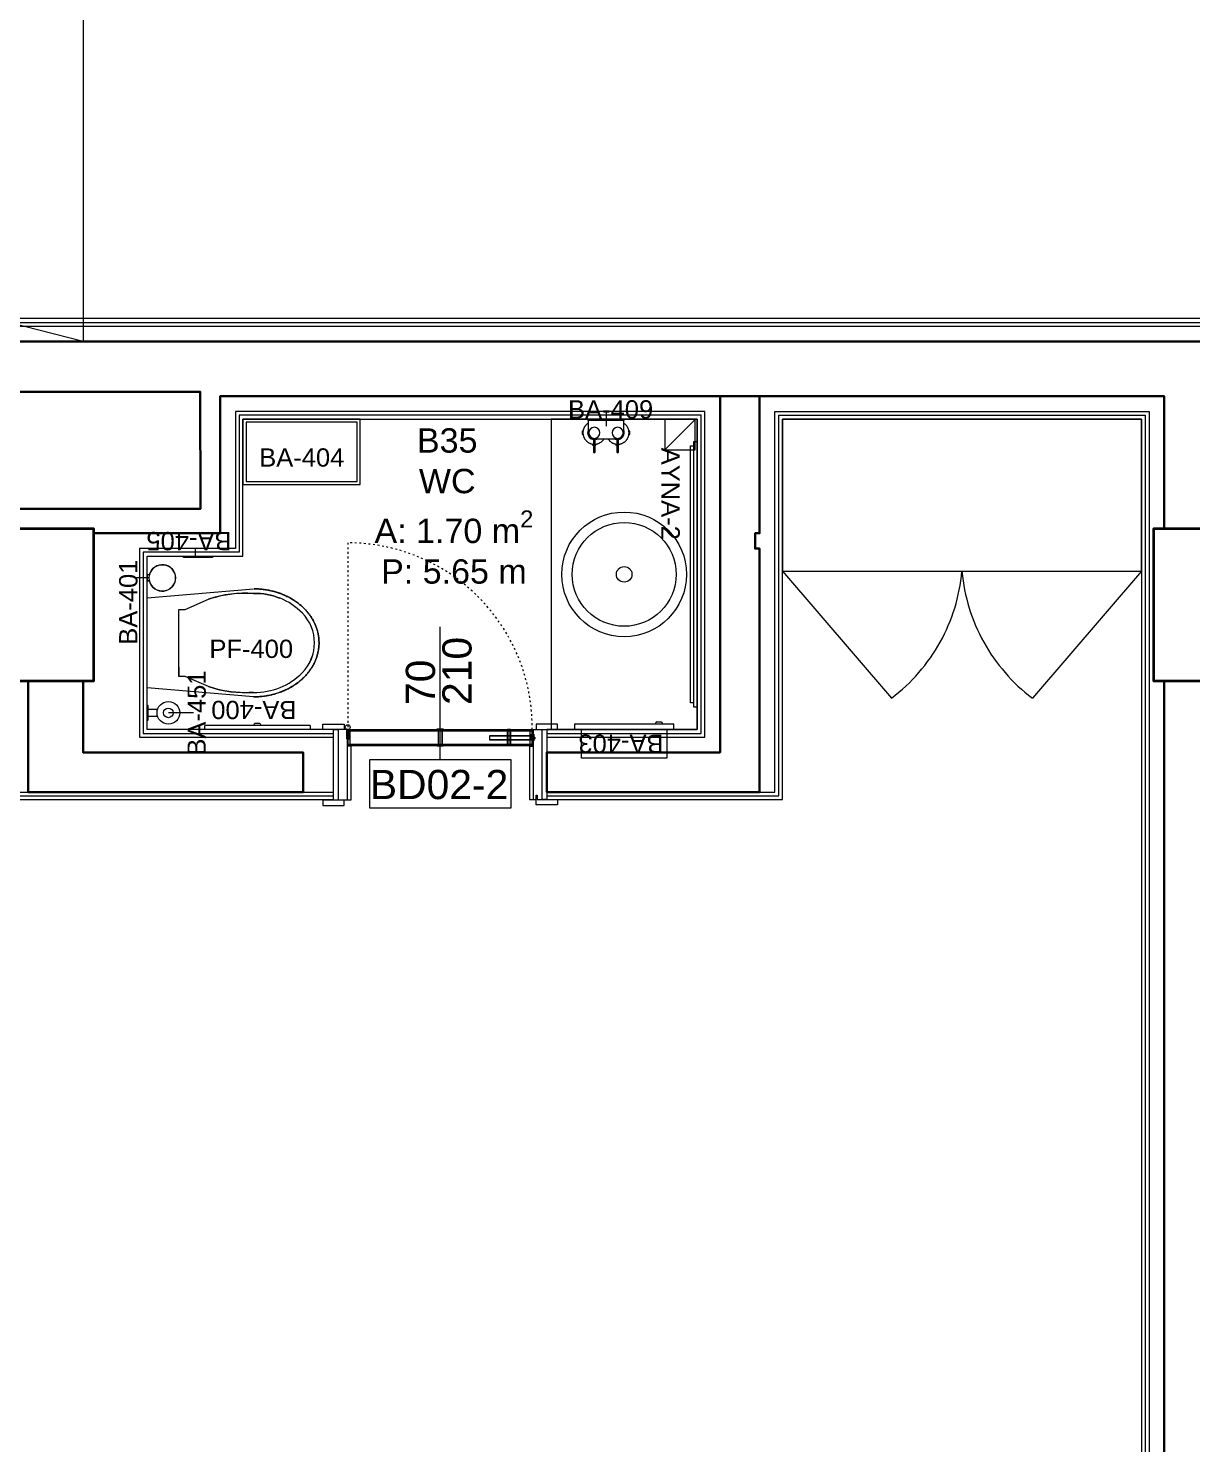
# Model space of a CAD drawing. Header units: centimetres. Extents: x 118932 to 154602, y -32682 to -23521.
# Drawn here: x 127588.3 to 127970.3, y -30739.9 to -30274.9 of the extents above; entities that cross this region are included whole.
import ezdxf

# ---------------------------------------------------------------- set-up
doc = ezdxf.new("R2010")
doc.units = ezdxf.units.CM
doc.header["$LTSCALE"] = 50
doc.header["$MEASUREMENT"] = 0
for name, pattern in [('ACAD_ISO03W100', [30, 12, -18]), ('Dash', [6.35, 3.175, -3.175]), ('IMPORT-DASHED2 _9_', [95.25, 63.5, -31.75])]:
    doc.linetypes.add(name, pattern=pattern)
for name, color, linetype, lineweight, true_color in [('GEN_00_BL_Yazı', 7, 'Continuous', 0, 0x4f5250), ('GEN_00_BL_Ölçü Dış', 7, 'Continuous', 5, 0x766a5e), ('GEN_01_TA_Kolon', 7, 'Continuous', 35, 0xd05d28), ('GEN_02_TF_Islak Hacim', 7, 'Continuous', 5, 0x007cb0), ('GEN_02_TF_Kapı', 7, 'Continuous', 9, 0x4a3526), ('GEN_02_TF_Mobilya', 7, 'Continuous', 5, 0x745e3d), ('GEN_05_ML_Ahşap', 7, 'Continuous', 9, 0x745e3d), ('GEN_05_ML_Alçıpan_giydirme', 7, 'Continuous', 18, 0x7ebab5), ('GEN_06_GR_İnce', 7, 'Continuous', 13, 0xb0b0a9), ('KALACAK DUVARLAR', 7, 'Continuous', 30, 0x005387)]:
    doc.layers.add(name, color=color, linetype=linetype, lineweight=lineweight, true_color=true_color)
doc.styles.add('ARIAL', font='arial.ttf')
doc.styles.add('arial_1_18', font='arial.ttf', dxfattribs={"height": 0.2})
doc.styles.add('Arial_6', font='arial.ttf', dxfattribs={"height": 59.5325})

# ---------------------------------------------------------------- blocks, each defined once
blk = doc.blocks.new('LEVEL -1_B BLOK_GÖRÜNÜŞ')
at = {"layer": 'GEN_06_GR_İnce'}
blk.add_line((830.51, 1299.87, 0), (830.51, 1099.89, 0), dxfattribs=at)
at = {"layer": 'GEN_06_GR_İnce', "elevation": 0, "flags": 128}
blk.add_lwpolyline([(830.51, 1099.89), (439.51, 1199.88), (830.51, 1299.87)], dxfattribs=at)
blk = doc.blocks.new('LEVEL -1_B BLOK_KOLON')
at = {"layer": 'GEN_01_TA_Kolon', "elevation": 0, "flags": 128}
for points in [[(53476.91, 7002.21), (53476.91, 7052.21), (53451.91, 7052.21), (53451.91, 7002.21), (53476.91, 7002.21), (53476.91, 7052.21), (53451.91, 7052.21), (53451.91, 7002.21)], [(53849.66, 7002.21), (53849.66, 7052.21), (53824.91, 7052.21), (53824.91, 7002.21), (53849.66, 7002.21), (53849.66, 7052.21), (53824.91, 7052.21), (53824.91, 7002.21)]]:
    blk.add_lwpolyline(points, close=True, dxfattribs=at)
blk = doc.blocks.new('PP_Level-1_Bblok_YeniDuvarlar')
at = {"layer": 'GEN_05_ML_Alçıpan_giydirme', "elevation": 0}
for points in [[(1320.4, 299.73), (1320.4, 302.23), (42.54, 302.23), (42.54, 310.75), (20.04, 310.75), (20.04, 303.25)], [(20.04, 309.5), (41.29, 309.5), (41.29, 300.98), (1320.4, 300.98)], [(20.04, 308.25), (40.04, 308.25), (40.04, 299.73), (1320.4, 299.73)], [(60.54, -466.23), (40.04, -466.23), (40.05, 271.73), (344.2, 271.73), (344.2, 226.75), (383.04, 226.75), (383.04, 146.72), (491.78, 146.72)], [(60.54, -471.23), (60.54, -464.98), (41.29, -464.98), (41.3, 270.48), (342.95, 270.48), (342.95, 225.5), (381.79, 225.5), (381.79, 145.47), (491.78, 145.47)], [(561.78, 164.73), (613.68, 164.73), (613.68, 271.73), (459.52, 271.73), (459.52, 226.75), (428.04, 226.75), (428.04, 164.73), (491.78, 164.73)], [(561.78, 165.98), (612.43, 165.98), (612.43, 270.48), (460.77, 270.48), (460.77, 225.5), (429.29, 225.5), (429.29, 165.98), (491.78, 165.98)], [(561.78, 146.72), (636.68, 146.72), (636.68, 271.73), (759.54, 271.73), (759.54, -477.26)], [(561.78, 145.47), (637.93, 145.47), (637.93, 270.48), (758.29, 270.48), (758.29, -477.26)], [(61.84, -476.02), (61.84, -463.73), (42.54, -463.73), (42.55, 269.23), (341.7, 269.23), (341.7, 224.25), (380.54, 224.25), (380.54, 144.22), (491.78, 144.22), (491.78, 146.72)], [(491.78, 164.73), (491.78, 167.23), (430.54, 167.23), (430.54, 224.25), (462.02, 224.25), (462.02, 269.23), (611.18, 269.23), (611.18, 167.23), (561.78, 167.23), (561.78, 164.73)], [(561.78, 146.72), (561.78, 144.22), (639.18, 144.22), (639.18, 269.23), (757.04, 269.23), (757.04, -477.26)]]:
    blk.add_lwpolyline(points, dxfattribs=at)
blk = doc.blocks.new('KALACAK DUVALAR LEVEL -1 B BLOK')
at = {"layer": 'KALACAK DUVARLAR', "flags": 128}
for points in [[(-1721.43, 18), (-1308.46, 18)], [(-1308.46, 18), (-442.46, 18), (-440.35, 18), (-436.08, 18), (-436.08, 0), (-442.46, 0), (-550.96, 0), (-550.96, -49.98), (-597.44, -49.98)], [(-991.94, -43.48), (-991.94, 0), (-1301.96, 0), (-1301.96, -44.98), (-1343.44, -44.98)], [(-1137.8, 0), (-1137.8, -117), (-1192.8, -117), (-1194.7, -117), (-1194.7, -128.5), (-1194.7, -130), (-1192.8, -130), (-1124.8, -130), (-1124.8, -50), (-1126.3, -50), (-1126.3, -45), (-1124.8, -45), (-1124.8, 0)], [(-1346.94, -93.48), (-1346.94, -117), (-1279.02, -117), (-1274.7, -117), (-1274.7, -130), (-1279.02, -130), (-1364.94, -130), (-1364.94, -93.48)], [(-991.94, -353.48), (-991.94, -93.48)]]:
    blk.add_lwpolyline(points, dxfattribs=at)
at = {"layer": 'KALACAK DUVARLAR', "elevation": 0}
blk.add_lwpolyline([(-1308.45, 1.52), (-1399.28, 1.52), (-1399.28, -36.96), (-1308.45, -36.97), (-1308.46, 1.53)], dxfattribs=at)
blk = doc.blocks.new('LEVEL -1_B BLOK_TEFRİŞ')
at = {"layer": 'GEN_02_TF_Mobilya', "linetype": 'IMPORT-DASHED2 _9_'}
for p, q in [((-1993.07, -1253.97, 0), (-1957.25, -1295.64, 0)), ((-1875.22, -1253.97, 0), (-1911.04, -1295.64, 0))]:
    blk.add_line(p, q, dxfattribs=at)
at = {"layer": 'GEN_02_TF_Mobilya', "linetype": 'IMPORT-DASHED2 _9_', "elevation": 0}
blk.add_lwpolyline([(-1993.07, -1253.97), (-1875.22, -1253.97), (-1875.22, -1203.97), (-1993.07, -1203.97)], close=True, dxfattribs=at)
at = {"layer": 'GEN_02_TF_Mobilya', "linetype": 'IMPORT-DASHED2 _9_'}
for centre, start, end in [((-1992.84, -1248.67, 0), 307.1466, 354.8372), ((-1875.45, -1248.67, 0), 185.1628, 232.8534)]:
    blk.add_arc(centre, 58.93, start, end, dxfattribs=at)
blk = doc.blocks.new('02_Niv-1_dwg_A$C0AB8002B-15425198-LEVEL 0  - OVERALL')
at = {"layer": 'GEN_02_TF_Islak Hacim'}
for radius in [240, 200, 30]:
    blk.add_circle((0, 0), radius, dxfattribs=at)
blk = doc.blocks.new('Toilet-Tissue-Dispenser_Bobrick_B-35883 - BA-400 Double Paper Holder-13679418-RESTROOMS _ POOL BAR - PLANS')
at = {"layer": 'GEN_02_TF_Islak Hacim'}
for p, q in [((40839.4, 11299.3), (40839.4, 11312)), ((40839.4, 11312), (41185.5, 11312)), ((41185.5, 11312), (41185.5, 11299.3)), ((41001.8, 11297.7), (40841, 11297.7)), ((41023.2, 11297.7), (41001.8, 11297.7)), ((41019.6, 11291.4), (41005.3, 11291.4)), ((41183.9, 11297.7), (41023.2, 11297.7))]:
    blk.add_line(p, q, dxfattribs=at)
for centre, radius, start, end in [((40841, 11299.3), 1.59, 180, 270), ((41183.9, 11299.3), 1.59, 270, 0), ((41001.8, 11296.8), 0.879, 90, 187.2939), ((41007, 11297.5), 6.14, 187.2939, 247.3604), ((41005.3, 11292.2), 0.8, 204.0212, 270), ((41019.6, 11292.2), 0.8, 270, 335.9788), ((41017.9, 11297.5), 6.14, 292.6396, 352.7061), ((41023.2, 11296.8), 0.879, 352.7061, 90)]:
    blk.add_arc(centre, radius, start, end, dxfattribs=at)
at = {"layer": 'GEN_00_BL_Yazı', "insert": (40884.6, 11216.8), "char_height": 60, "width": 265.421, "attachment_point": 7, "rotation": 359.924, "style": 'Arial_6'}
blk.add_mtext('BA-400', dxfattribs=at)
blk = doc.blocks.new('BA 401 toilet brush holder')
at = {"layer": 'GEN_00_BL_Yazı'}
blk.add_line((-0.01, -4.19), (-0.01, -8.64), dxfattribs=at)
at = {"layer": 'GEN_02_TF_Islak Hacim'}
for p, q in [((-1, -4.23), (-1, -5)), ((-1, -4.23), (-1, -5)), ((1, -5), (1, -4.23)), ((1, -4.23), (1, -5)), ((-1, -5), (1, -5)), ((1, -5), (-1, -5))]:
    blk.add_line(p, q, dxfattribs=at)
blk.add_circle((0, 0), 4.35, dxfattribs=at)
blk.add_arc((0, 0), 4.35, 283.2903, 256.7097, dxfattribs=at)
at = {"layer": 'GEN_00_BL_Yazı', "insert": (21.94, -14.19), "char_height": 6, "width": 26.5421, "attachment_point": 1, "rotation": 180, "style": 'Arial_6'}
blk.add_mtext('BA-401', dxfattribs=at)
blk = doc.blocks.new('BA 403')
at = {"layer": 'GEN_02_TF_Islak Hacim'}
for p, q in [((-11.27, -1.56), (-11.27, 2.06)), ((-11.19, 2.14), (-9.37, 2.14)), ((-9.37, 2.14), (-9.37, 0)), ((-11.91, -3.34), (-11.91, -1.91)), ((-11.27, -3.69), (-11.27, -1.56)), ((-11.27, -30.16), (-11.27, -3.69)), ((-9.37, -28.1), (-9.37, 0)), ((-9.37, -30.24), (-11.19, -30.24)), ((-9.37, -28.1), (-9.37, -30.24))]:
    blk.add_line(p, q, dxfattribs=at)
at = {"layer": 'GEN_02_TF_Islak Hacim', "linetype": 'Dash', "lineweight": 5}
for p, q in [((-9.37, 0), (0, 0)), ((0, 0), (0, -28.1)), ((0, -28.1), (-9.37, -28.1))]:
    blk.add_line(p, q, dxfattribs=at)
at = {"layer": 'GEN_02_TF_Islak Hacim'}
for centre, radius, start, end in [((-11.19, 2.06), 0.0813, 90, 180), ((-11.83, -1.91), 0.08, 114.0212, 180), ((-11.83, -3.34), 0.08, 180, 245.9788), ((-11.29, -2.08), 0.614, 97.2939, 157.3604), ((-11.29, -3.17), 0.614, 202.6396, 262.7061), ((-11.36, -1.56), 0.0879, 0, 97.2939), ((-11.36, -3.69), 0.0879, 262.7061, 0), ((-11.19, -30.16), 0.0813, 180, 270)]:
    blk.add_arc(centre, radius, start, end, dxfattribs=at)
at = {"layer": 'GEN_00_BL_Yazı', "insert": (-1.72, -1.12), "char_height": 6, "width": 26.5421, "attachment_point": 1, "rotation": 270, "style": 'Arial_6'}
blk.add_mtext('BA-403', dxfattribs=at)
blk = doc.blocks.new('BA 405 - BAG DISPANSER')
at = {"layer": 'GEN_02_TF_Islak Hacim'}
blk.add_hatch(color=256, dxfattribs=at).paths.add_polyline_path([(59602.97, -31835.91), (59602.97, -31835.47), (59593.41, -31835.47), (59593.41, -31835.91)])
at = {"layer": 'GEN_00_BL_Yazı'}
blk.add_line((59597.32, -31832.96), (59597.32, -31835.65), dxfattribs=at)
at = {"layer": 'GEN_02_TF_Islak Hacim'}
for p, q in [((59593.41, -31835.91), (59593.41, -31835.47)), ((59602.97, -31835.91), (59593.41, -31835.91)), ((59602.97, -31835.47), (59602.97, -31835.91))]:
    blk.add_line(p, q, dxfattribs=at)
at = {"layer": 'GEN_00_BL_Yazı', "insert": (59609.21, -31833.56), "char_height": 6, "width": 26.5421, "attachment_point": 1, "rotation": 180, "style": 'Arial_6'}
blk.add_mtext('BA-405', dxfattribs=at)
blk = doc.blocks.new('common areas toilet pf400')
at = {"layer": 'GEN_02_TF_Islak Hacim'}
for p, q in [((0, 14.8), (34.95, 17.75)), ((0, 14.8), (34.95, 17.75)), ((0, -14.8), (0, 14.8)), ((12.45, 10.98), (20.12, 14.31)), ((12.45, 10.98), (20.12, 14.31)), ((10.45, 10.98), (12.45, 10.98)), ((10.45, -11.02), (10.45, 10.98)), ((10.45, 10.98), (12.45, 10.98)), ((10.45, -8.02), (10.45, -11.02)), ((12.45, -11.02), (10.45, -11.02)), ((12.45, -11.02), (10.45, -11.02)), ((34.95, -17.75), (0, -14.8)), ((34.95, -17.75), (0, -14.8))]:
    blk.add_line(p, q, dxfattribs=at)
at = {"layer": 'GEN_02_TF_Islak Hacim', "flags": 128}
blk.add_lwpolyline([(20.12, -14.35, 0.102893), (34.95, -16.27, 0.208147), (50.97, -9.8, 0.407287), (50.97, 9.76, 0.208147), (34.95, 16.23, 0.102893), (20.12, 14.31), (21.51, 14.77), (22.93, 15.16), (24.36, 15.5), (25.8, 15.79), (27.25, 16.01), (28.71, 16.18), (30.17, 16.29), (31.64, 16.33), (33.11, 16.33), (34.58, 16.26), (34.95, 16.23, -0.103003), (43.63, 14.66)], format="xyb", dxfattribs=at)
blk.add_lwpolyline([(34.95, -16.27), (33.48, -16.35), (32.01, -16.38), (30.55, -16.34), (29.08, -16.25), (27.62, -16.1), (26.16, -15.89), (24.72, -15.62), (23.29, -15.29), (21.87, -14.91), (20.47, -14.47), (20.12, -14.35), (12.45, -11.02), (10.45, -11.02)], dxfattribs=at)
at = {"layer": 'GEN_02_TF_Islak Hacim'}
blk.add_arc((40.95, -0.02), 14, 330.4944, 345.2869, dxfattribs=at)
blk.add_rational_spline([(34.95, -17.75), (42.82, -17.75), (49.63, -14.5), (53.57, -8.88), (57.5, -3.25), (57.5, 3.25), (53.57, 8.88), (49.63, 14.5), (42.82, 17.75), (34.95, 17.75), (36.56, 17.75), (39.77, 17.45), (44.36, 16.13), (48.47, 13.99), (51.9, 11.16), (54.48, 7.77), (56.09, 3.98), (56.45, 1.33), (56.45, 0), (56.45, -1.33), (56.09, -3.98), (54.48, -7.77), (51.9, -11.16), (48.47, -13.99), (44.36, -16.13), (39.77, -17.45), (36.56, -17.75), (34.95, -17.75)], [1, 0.910683602523, 0.910683602523, 1, 0.910683602523, 0.910683602523, 1, 0.910683602523, 0.910683602523, 1, 1, 1, 1, 1, 1, 1, 1, 1, 1, 1, 1, 1, 1, 1, 1, 1, 1, 1], degree=3, knots=[0, 0, 0, 0, 1.047198, 1.047198, 1.047198, 2.094395, 2.094395, 2.094395, 3.141593, 3.141593, 3.141593, 3.28445, 3.427307, 3.570164, 3.713021, 3.855878, 3.998736, 4.141593, 4.141593, 4.141593, 4.28445, 4.427307, 4.570164, 4.713021, 4.855878, 4.998736, 5.141593, 5.141593, 5.141593, 5.141593], dxfattribs=at)
at = {"layer": 'GEN_00_BL_Yazı', "insert": (20.45, -5.06), "char_height": 6, "width": 13.2711, "attachment_point": 7, "style": 'Arial_6'}
blk.add_mtext('PF-400', dxfattribs=at)
blk = doc.blocks.new('ikili sbn')
at = {"layer": 'GEN_00_BL_Yazı'}
blk.add_line((-5.76, -1.77), (-5.76, 3.38), dxfattribs=at)
at = {"layer": 'GEN_02_TF_Islak Hacim'}
for p, q in [((-11.7, 0.01), (-11.7, -4.02)), ((0, -4.01), (0, 0.01)), ((-13.75, -3.45), (-13.75, -4.45)), ((-13.75, -4.45), (-13.39, -4.45)), ((-13.56, -3.44), (-13.73, -3.44)), ((-13.73, -3.44), (-13.73, -4.44)), ((-13.73, -4.44), (-13.56, -4.44)), ((-13.56, -4.44), (-13.56, -3.44)), ((-13.38, -3.45), (-13.56, -3.45)), ((-13.44, -3.76), (-13.45, -3.91)), ((-13.45, -3.91), (-13.45, -4)), ((-13.45, -4), (-13.45, -4.15)), ((-13.45, -4.15), (-13.44, -4.3)), ((-13.43, -3.62), (-13.44, -3.76)), ((-13.44, -4.3), (-13.42, -4.44)), ((-13.41, -3.47), (-13.43, -3.62)), ((-13.42, -4.44), (-13.4, -4.59)), ((-13.39, -3.32), (-13.41, -3.47)), ((-13.4, -4.59), (-13.38, -4.74)), ((-13.36, -3.17), (-13.39, -3.32)), ((-13.32, -3.03), (-13.36, -3.17)), ((-13.28, -2.88), (-13.32, -3.03)), ((-13.23, -2.74), (-13.28, -2.88)), ((-13.18, -2.6), (-13.23, -2.74)), ((-13.12, -2.46), (-13.18, -2.6)), ((-13.06, -2.33), (-13.12, -2.46)), ((-12.99, -2.19), (-13.06, -2.33)), ((-12.91, -2.06), (-12.99, -2.19)), ((-12.83, -1.94), (-12.91, -2.06)), ((-12.75, -1.81), (-12.83, -1.94)), ((-12.66, -1.69), (-12.75, -1.81)), ((-12.56, -1.58), (-12.66, -1.69)), ((-12.47, -1.46), (-12.56, -1.58)), ((-12.36, -1.35), (-12.47, -1.46)), ((-12.25, -1.25), (-12.36, -1.35)), ((-12.14, -1.15), (-12.25, -1.25)), ((-12.03, -1.05), (-12.14, -1.15)), ((-11.91, -0.96), (-12.03, -1.05)), ((-11.78, -0.88), (-11.91, -0.96)), ((-11.7, -0.82), (-11.78, -0.88)), ((0.1, -0.92), (0, -0.86)), ((0.22, -1.01), (0.1, -0.92)), ((0.33, -1.11), (0.22, -1.01)), ((0.45, -1.2), (0.33, -1.11)), ((0.56, -1.31), (0.45, -1.2)), ((0.66, -1.41), (0.56, -1.31)), ((0.76, -1.52), (0.66, -1.41)), ((0.86, -1.64), (0.76, -1.52)), ((0.95, -1.76), (0.86, -1.64)), ((1.04, -1.88), (0.95, -1.76)), ((1.12, -2), (1.04, -1.88)), ((1.2, -2.13), (1.12, -2)), ((1.27, -2.26), (1.2, -2.13)), ((1.34, -2.4), (1.27, -2.26)), ((1.4, -2.54), (1.34, -2.4)), ((1.45, -2.67), (1.4, -2.54)), ((1.5, -2.82), (1.45, -2.67)), ((1.55, -2.96), (1.5, -2.82)), ((1.59, -3.1), (1.55, -2.96)), ((1.62, -3.25), (1.59, -3.1)), ((1.65, -3.4), (1.62, -3.25)), ((2, -3.45), (1.62, -3.45)), ((1.63, -4.45), (1.76, -4.45)), ((1.63, -4.67), (1.66, -4.52)), ((1.67, -3.55), (1.65, -3.4)), ((1.66, -4.52), (1.68, -4.38)), ((1.68, -3.7), (1.67, -3.55)), ((1.69, -3.85), (1.68, -3.7)), ((1.68, -4.38), (1.69, -4.23)), ((1.69, -4), (1.69, -3.85)), ((1.69, -4.08), (1.69, -4)), ((1.69, -4.23), (1.69, -4.08)), ((1.76, -3.5), (1.76, -4.5)), ((2, -3.5), (1.76, -3.5)), ((1.76, -4.5), (2, -4.5)), ((2, -3.5), (2, -3.45)), ((2, -4.5), (2, -3.5)), ((-13.38, -4.74), (-13.34, -4.89)), ((-13.34, -4.89), (-13.3, -5.03)), ((-13.3, -5.03), (-13.26, -5.18)), ((-13.26, -5.18), (-13.21, -5.32)), ((-13.21, -5.32), (-13.15, -5.46)), ((-13.15, -5.46), (-13.09, -5.59)), ((-13.09, -5.59), (-13.03, -5.73)), ((-13.03, -5.73), (-12.95, -5.86)), ((-12.95, -5.86), (-12.88, -5.99)), ((-12.88, -5.99), (-12.8, -6.11)), ((-12.8, -6.11), (-12.71, -6.24)), ((-12.71, -6.24), (-12.62, -6.35)), ((-12.62, -6.35), (-12.52, -6.47)), ((-12.52, -6.47), (-12.42, -6.58)), ((-12.42, -6.58), (-12.31, -6.69)), ((-12.31, -6.69), (-12.2, -6.79)), ((-12.2, -6.79), (-12.09, -6.89)), ((-12.09, -6.89), (-11.97, -6.98)), ((-11.97, -6.98), (-11.85, -7.07)), ((-11.85, -7.07), (-11.73, -7.15)), ((-11.73, -7.15), (-11.6, -7.23)), ((-11.6, -7.23), (-11.47, -7.3)), ((-11.47, -7.3), (-11.33, -7.37)), ((-11.33, -7.37), (-11.2, -7.43)), ((-11.2, -7.43), (-11.06, -7.49)), ((-11.06, -7.49), (-10.92, -7.54)), ((-10.92, -7.54), (-10.78, -7.59)), ((-10.78, -7.59), (-10.63, -7.63)), ((-10.63, -7.63), (-10.48, -7.66)), ((-10.48, -7.66), (-10.34, -7.69)), ((-10.34, -7.69), (-10.19, -7.71)), ((-10.26, -7.7), (-10.26, -7.86)), ((-10.01, -7.86), (-10.26, -7.86)), ((-10.26, -7.86), (-10.26, -8.05)), ((-10.26, -8.05), (-10.01, -8.05)), ((-10.19, -7.71), (-10.04, -7.73)), ((-10.04, -7.73), (-10.01, -7.73)), ((-9.41, -6.02), (-2.35, -6.02)), ((-9.41, -7.73), (-9.29, -7.72)), ((-9.26, -7.86), (-9.41, -7.86)), ((-9.41, -8.05), (-9.26, -8.05)), ((-9.29, -7.72), (-9.14, -7.7)), ((-9.26, -7.86), (-9.26, -7.72)), ((-9.26, -8.05), (-9.26, -7.86)), ((-9.14, -7.7), (-8.99, -7.68)), ((-8.99, -7.68), (-8.85, -7.65)), ((-8.85, -7.65), (-8.7, -7.61)), ((-8.7, -7.61), (-8.56, -7.57)), ((-8.56, -7.57), (-8.42, -7.52)), ((-8.42, -7.52), (-8.28, -7.47)), ((-8.28, -7.47), (-8.14, -7.41)), ((-8.14, -7.41), (-8, -7.34)), ((-8, -7.34), (-7.87, -7.27)), ((-7.87, -7.27), (-7.74, -7.19)), ((-7.74, -7.19), (-7.62, -7.11)), ((-7.62, -7.11), (-7.49, -7.03)), ((-7.49, -7.03), (-7.37, -6.94)), ((-7.37, -6.94), (-7.26, -6.84)), ((-7.26, -6.84), (-7.15, -6.74)), ((-7.15, -6.74), (-7.04, -6.64)), ((-7.04, -6.64), (-6.93, -6.53)), ((-6.93, -6.53), (-6.84, -6.42)), ((-6.84, -6.42), (-6.74, -6.3)), ((-6.74, -6.3), (-6.65, -6.18)), ((-6.65, -6.18), (-6.57, -6.06)), ((-6.57, -6.06), (-6.54, -6.02)), ((-5.21, -6.02), (-5.15, -6.11)), ((-5.15, -6.11), (-5.06, -6.24)), ((-5.06, -6.24), (-4.97, -6.35)), ((-4.97, -6.35), (-4.87, -6.47)), ((-4.87, -6.47), (-4.77, -6.58)), ((-4.77, -6.58), (-4.67, -6.69)), ((-4.67, -6.69), (-4.56, -6.79)), ((-4.56, -6.79), (-4.44, -6.89)), ((-4.44, -6.89), (-4.33, -6.98)), ((-4.33, -6.98), (-4.21, -7.07)), ((-4.21, -7.07), (-4.08, -7.15)), ((-4.08, -7.15), (-3.95, -7.23)), ((-3.95, -7.23), (-3.82, -7.3)), ((-3.82, -7.3), (-3.69, -7.37)), ((-3.69, -7.37), (-3.55, -7.43)), ((-3.55, -7.43), (-3.41, -7.49)), ((-3.41, -7.49), (-3.27, -7.54)), ((-3.27, -7.54), (-3.13, -7.59)), ((-3.13, -7.59), (-2.99, -7.63)), ((-2.99, -7.63), (-2.84, -7.66)), ((-2.84, -7.66), (-2.69, -7.69)), ((-2.69, -7.69), (-2.54, -7.71)), ((-2.62, -7.67), (-2.62, -7.84)), ((-2.62, -7.84), (-2.62, -8.05)), ((-2.36, -7.84), (-2.62, -7.84)), ((-2.62, -8.05), (-2.36, -8.05)), ((-2.54, -7.71), (-2.4, -7.73)), ((-2.4, -7.73), (-2.34, -7.73)), ((-1.77, -7.73), (-1.65, -7.72)), ((-1.62, -7.84), (-1.77, -7.84)), ((-1.77, -8.05), (-1.62, -8.05)), ((-1.65, -7.72), (-1.5, -7.7)), ((-1.62, -7.84), (-1.62, -7.69)), ((-1.62, -8.05), (-1.62, -7.84)), ((-1.5, -7.7), (-1.35, -7.68)), ((-1.35, -7.68), (-1.2, -7.65)), ((-1.2, -7.65), (-1.06, -7.61)), ((-1.06, -7.61), (-0.91, -7.57)), ((-0.91, -7.57), (-0.77, -7.52)), ((-0.77, -7.52), (-0.63, -7.47)), ((-0.63, -7.47), (-0.49, -7.41)), ((-0.49, -7.41), (-0.36, -7.34)), ((-0.36, -7.34), (-0.23, -7.27)), ((-0.23, -7.27), (-0.1, -7.19)), ((-0.1, -7.19), (0.03, -7.11)), ((0.03, -7.11), (0.15, -7.03)), ((0.15, -7.03), (0.27, -6.94)), ((0.27, -6.94), (0.39, -6.84)), ((0.39, -6.84), (0.5, -6.74)), ((0.5, -6.74), (0.61, -6.64)), ((0.61, -6.64), (0.71, -6.53)), ((0.71, -6.53), (0.81, -6.42)), ((0.81, -6.42), (0.9, -6.3)), ((0.9, -6.3), (0.99, -6.18)), ((0.99, -6.18), (1.08, -6.06)), ((1.08, -6.06), (1.16, -5.93)), ((1.16, -5.93), (1.23, -5.8)), ((1.23, -5.8), (1.3, -5.67)), ((1.3, -5.67), (1.37, -5.53)), ((1.37, -5.53), (1.43, -5.39)), ((1.43, -5.39), (1.48, -5.25)), ((1.48, -5.25), (1.53, -5.11)), ((1.53, -5.11), (1.57, -4.97)), ((1.57, -4.97), (1.6, -4.82)), ((1.6, -4.82), (1.63, -4.67))]:
    blk.add_line(p, q, dxfattribs=at)
blk.add_lwpolyline([(0, 0.01), (-11.7, 0.01), (-11.7, 0.5), (0, 0.5)], close=True, dxfattribs=at)
for points in [[(-10.01, -5.79), (-10.01, -10.23, 1.037151), (-9.41, -10.23), (-9.41, -5.79)], [(-2.36, -5.79), (-2.36, -10.23, 1.037151), (-1.77, -10.23), (-1.77, -5.79)]]:
    blk.add_lwpolyline(points, format="xyb", dxfattribs=at)
for centre, radius, start, end in [((-9.7, -4), 2.2, 156.7633, 180), ((-9.7, -4), 2.2, 180, 261.9501), ((-9.7, -4.02), 2, 180, 261.1452), ((-9.7, -4), 1.82, 0, 180), ((-9.7, -4), 1.82, 180, 0), ((-2.06, -4), 1.82, 0, 180), ((-2.06, -4), 1.82, 180, 0), ((-2, -4.01), 2, 277.1261, 0), ((-2.06, -4), 2.2, 277.8672, 0), ((-2.06, -4), 2.2, 0, 20.0549), ((-9.7, -4), 2.2, 277.5263, 292.0167), ((-2.06, -4), 2.2, 247.9833, 262.1328)]:
    blk.add_arc(centre, radius, start, end, dxfattribs=at)
at = {"layer": 'GEN_00_BL_Yazı', "insert": (-18.33, 0.61), "char_height": 6, "width": 33.1384, "attachment_point": 7, "style": 'Arial_6'}
blk.add_mtext('BA-409', dxfattribs=at)
blk = doc.blocks.new('trash box')
at = {"layer": 'GEN_02_TF_Islak Hacim'}
for points in [[(41832.45, -30150.66), (41793.95, -30150.66), (41793.95, -30172.16), (41832.45, -30172.16)], [(41831.45, -30151.66), (41794.95, -30151.66), (41794.95, -30171.16), (41831.45, -30171.16)]]:
    blk.add_lwpolyline(points, close=True, dxfattribs=at)
at = {"layer": 'GEN_00_BL_Yazı', "insert": (41799.29, -30166.34), "char_height": 6, "width": 33.1384, "attachment_point": 7, "style": 'Arial_6'}
blk.add_mtext('BA-404', dxfattribs=at)
blk = doc.blocks.new('AYNA-2')
at = {"layer": 'GEN_02_TF_Mobilya'}
blk.add_lwpolyline([(-0.98, 13.73), (-1.01, 100.73), (-2.26, 100.73), (-2.23, 13.73)], close=True, dxfattribs=at)
blk.add_lwpolyline([(-1.01, 99.46), (-0.02, 99.46), (0, 15), (-0.98, 15)], dxfattribs=at)
at = {"layer": 'GEN_00_BL_Yazı', "insert": (9.49, 15.62), "char_height": 6, "width": 33.1384, "attachment_point": 7, "rotation": 90, "style": 'Arial_6'}
blk.add_mtext('AYNA-2', dxfattribs=at)
blk = doc.blocks.new('Accessory-Tissue_Holder-KOHLER-Composed-K-73148 - BA-451 SPARE TP-14820996-TYPE GxL')
at = {"layer": 'GEN_00_BL_Yazı'}
blk.add_line((-52678, -5376.6), (-52678.1, -5294), dxfattribs=at)
at = {"layer": 'GEN_02_TF_Islak Hacim'}
blk.add_lwpolyline([(-52653.4, -5226.7), (-52667.2, -5226.7), (-52688.8, -5226.7), (-52702.6, -5226.7, -0.414214), (-52703.4, -5225.8), (-52703.4, -5224.2), (-52652.6, -5224.2), (-52652.6, -5225.8, -0.414214)], format="xyb", close=True, dxfattribs=at)
for points in [[(-52688.8, -5226.7, 0.414214), (-52689.4, -5227.3), (-52689.4, -5258.6)], [(-52666.5, -5258.6), (-52666.5, -5227.3, 0.414214), (-52667.2, -5226.7)]]:
    blk.add_lwpolyline(points, format="xyb", dxfattribs=at)
for radius in [37.3, 15.9]:
    blk.add_circle((-52678, -5294.1), radius, dxfattribs=at)
at = {"layer": 'GEN_00_BL_Yazı', "insert": (-52538.9, -5356.8), "char_height": 60, "width": 265.421, "attachment_point": 3, "style": 'Arial_6'}
blk.add_mtext('BA-451', dxfattribs=at)
blk = doc.blocks.new('LEVEL -1 ISLAK HACİM')
at = {"layer": 'GEN_02_TF_Islak Hacim', "elevation": 0, "flags": 128}
blk.add_lwpolyline([(7730.39, -1942.57), (7682.39, -1942.57), (7682.39, -2044.57), (7730.39, -2044.57)], close=True, dxfattribs=at)
for name, p in [('ikili sbn', (7706.3, -1943.07, 0)), ('trash box', (-34212.73, 28208.08, 0)), ('BA 405 - BAG DISPANSER', (-52031.74, 29847.91, 0)), ('common areas toilet pf400', (7549.75, -2016.06, 0))]:
    blk.add_blockref(name, p)
for name, p, rotation in [('AYNA-2', (7728.14, -1936.34, 0), 180), ('BA 401 toilet brush holder', (7554.75, -1994.75, 0), 270), ('BA 403', (7720.44, -2053.94, 0), 270)]:
    blk.add_blockref(name, p, dxfattribs=dict(rotation=rotation))
for name, p, xscale, yscale, zscale, rotation in [('02_Niv-1_dwg_A$C0AB8002B-15425198-LEVEL 0  - OVERALL', (7706.39, -1993.57, 0), 0.08530790398004887, 0.08530790398004887, 0.08530790398004887, 328.1571176887917), ('Accessory-Tissue_Holder-KOHLER-Composed-K-73148 - BA-451 SPARE TP-14820996-TYPE GxL', (7027.33, 3228.73, 0), 0.1, 0.1, 0.1, 90), ('Toilet-Tissue-Dispenser_Bobrick_B-35883 - BA-400 Double Paper Holder-13679418-RESTROOMS _ POOL BAR - PLANS', (11687.23, -913.37, 0), 0.1, 0.1, 0.1, 180)]:
    blk.add_blockref(name, p, dxfattribs=dict(xscale=xscale, yscale=yscale, zscale=zscale, rotation=rotation))
blk = doc.blocks.new('10X10 YER SÜZGECI')
at = {"layer": 'GEN_02_TF_Islak Hacim'}
blk.add_line((79379.38, -32867.31), (79369.38, -32877.31), dxfattribs=at)
blk.add_lwpolyline([(79369.38, -32877.31), (79379.38, -32877.31), (79379.38, -32867.31), (79369.38, -32867.31)], close=True, dxfattribs=at)
blk = doc.blocks.new('level -1 süzgeçler')
at = {"rotation": 0.03205464016922386}
blk.add_blockref('10X10 YER SÜZGECI', (-80703.68, 32369.58), dxfattribs=at)
blk = doc.blocks.new('BD02-2')
at = {"layer": 'GEN_02_TF_Kapı'}
for p, q in [((4.5, 0), (0, 0)), ((4.2, 0.14), (4.2, -3)), ((4.5, 0.01), (4.5, -3)), ((4.5, 0), (4.5, -23.21)), ((4.8, 0.01), (4.8, -3)), ((4.8, 0), (65.2, 0)), ((4.8, -5.2), (4.8, 0)), ((5.1, 0.14), (5.1, -3)), ((34.31, 0), (34.31, -5.2, 0)), ((35.7, 0), (35.7, -5.2, 0)), ((57.07, 0), (57.07, -5.2, 0)), ((58.07, 0), (58.07, -5.2, 0)), ((65.2, -5.2), (65.2, 0)), ((65.5, 0), (65.5, -23)), ((65.5, 0), (70, 0)), ((4.5, -3), (4.2, -3)), ((4.82, -2.6), (4.5, -2.26)), ((4.82, -2.6), (4.5, -2.26)), ((4.82, -2.6), (4.5, -3.01)), ((4.8, -0.4), (65.2, -0.4)), ((4.8, -2.54), (4.8, -2.12)), ((4.8, -2.55), (4.82, -2.55)), ((4.8, -2.65), (4.8, -2.55)), ((4.8, -2.65), (4.82, -2.65)), ((4.8, -3.08), (4.8, -2.66)), ((5.1, -3), (4.8, -3)), ((4.82, -2.1), (5.18, -2.1)), ((4.82, -2.45), (4.82, -2.55)), ((4.82, -2.45), (4.93, -2.45)), ((4.82, -2.65), (4.82, -2.55)), ((4.82, -2.65), (4.82, -2.75)), ((4.82, -2.75), (4.93, -2.75)), ((5.18, -3.1), (4.82, -3.1)), ((4.93, -2.12), (4.93, -3.08)), ((4.93, -2.45), (4.93, -2.75)), ((5.2, -2.12), (5.2, -3.08)), ((5.4, -4.8), (5.4, -0.4)), ((64.6, -4.8), (64.6, -0.4)), ((64.8, -2.12), (64.8, -3.08)), ((65.18, -2.1), (64.82, -2.1)), ((64.82, -2.12), (64.82, -3.08)), ((65.18, -2.12), (64.82, -2.12)), ((64.82, -3.08), (65.18, -3.08)), ((64.82, -3.1), (65.18, -3.1)), ((65.07, -2.12), (65.07, -3.08)), ((65.18, -2.45), (65.07, -2.45)), ((65.07, -2.45), (65.07, -2.75)), ((65.18, -2.75), (65.07, -2.75)), ((65.18, -2.54), (65.18, -2.12)), ((65.18, -2.6), (65.5, -2.26)), ((65.18, -2.6), (65.5, -2.26)), ((65.18, -2.45), (65.18, -2.55)), ((65.18, -2.54), (65.2, -2.54)), ((65.2, -2.55), (65.18, -2.55)), ((65.18, -2.65), (65.18, -2.55)), ((65.18, -2.6), (65.5, -3.01)), ((65.18, -2.65), (65.18, -2.75)), ((65.2, -2.65), (65.18, -2.65)), ((65.18, -3.08), (65.18, -2.66)), ((65.18, -2.66), (65.2, -2.66)), ((65.2, -2.06), (65.2, -3.11)), ((66.2, -2.73), (65.2, -2.06)), ((65.2, -2.54), (65.2, -2.12)), ((65.2, -2.65), (65.2, -2.55)), ((65.2, -3.08), (65.2, -2.66)), ((66.2, -2.99), (65.2, -3.11)), ((65.2, -3.11), (65.2, -2.99)), ((65.7, -1.47), (65.8, -1.47)), ((65.8, -3.69), (65.7, -3.69)), ((65.8, -1.47), (65.8, -2.46)), ((65.8, -3.04), (65.8, -3.69)), ((66.2, -2.99), (66.2, -2.73)), ((5.7, -5.4), (4.5, -5.4)), ((4.8, -4.8), (65.2, -4.8)), ((4.8, -5.2), (65.2, -5.2)), ((5.7, -5.4), (5.7, -23.21)), ((34.41, -5.2), (35.6, -5.2)), ((64.3, -5.4), (64.3, -23)), ((64.3, -5.4), (65.5, -5.4)), ((3.1, -23.21), (0, -23.21)), ((3.5, -23.21), (3.1, -23.21)), ((3.1, -23.21), (3.1, -23.21)), ((5.7, -23.21), (3.5, -23.21)), ((3.5, -23.21), (3.5, -23.21)), ((64.3, -23), (66.5, -23)), ((66.5, -23), (66.5, -21.5)), ((66.5, -21.5), (66.9, -21.5)), ((66.9, -21.5), (66.9, -23))]:
    blk.add_line(p, q, dxfattribs=at)
at = {"layer": 'GEN_02_TF_Kapı', "linetype": 'ACAD_ISO03W100', "ltscale": 0.001}
blk.add_lwpolyline([(65.2, 0, 0.418088), (4.65, 61.36), (4.65, 0.8)], format="xyb", dxfattribs=at)
at = {"layer": 'GEN_02_TF_Kapı'}
for points in [[(3.5, 0), (-3.5, 0), (-3.5, 1.75), (3.5, 1.75)], [(0, 0), (1.5, 0), (1.5, -23.21), (0, -23.21)], [(36, 0), (34, 0), (34, 0.2), (34.4, 0.3), (35.6, 0.3), (36, 0.2)], [(34.41, 0), (34.31, 0), (34.31, -5.2), (34.41, -5.2)], [(35.6, -5.2), (34.4, -5.2), (34.4, 0), (35.6, 0)], [(35.6, 0), (35.7, 0), (35.7, -5.2), (35.6, -5.2)], [(57.17, 0), (57.07, 0), (57.07, -5.2), (57.17, -5.2)], [(57.07, 0), (57.17, 0), (57.17, -5.2), (57.07, -5.2)], [(57.17, -5.2), (57.97, -5.2), (57.97, 0), (57.17, 0)], [(57.97, 0), (58.07, 0), (58.07, -5.2), (57.97, -5.2)], [(58.07, 0), (57.97, 0), (57.97, -5.2), (58.07, -5.2)], [(66.5, 0), (73.5, 0), (73.5, 1.75), (66.5, 1.75)], [(68.5, 0), (70, 0), (70, -23), (68.5, -23)], [(51.25, -1.95), (65.1, -1.95), (65.1, -3.47), (51.25, -3.47)], [(51.35, -2.05), (65, -2.05), (65, -3.37), (51.35, -3.37)], [(65.2, -3.47), (65, -3.47), (65, -1.55), (65.2, -1.55)], [(65.7, -3.69), (65.5, -3.69), (65.5, -1.47), (65.7, -1.47)], [(36.01, -5.4), (34.01, -5.4), (34.01, -5.2), (36.01, -5.2)]]:
    blk.add_lwpolyline(points, close=True, dxfattribs=at)
for points in [[(4.8, -2.54), (4.82, -2.54), (4.82, -2.12), (5.18, -2.12), (5.18, -3.08), (4.82, -3.08), (4.82, -2.66), (4.8, -2.66)], [(3.1, -23.21), (-3.5, -23.21), (-3.5, -24.96), (3.5, -24.96), (3.5, -23.21)], [(66.9, -23), (73.5, -23), (73.5, -24.75), (66.5, -24.75), (66.5, -23)]]:
    blk.add_lwpolyline(points, dxfattribs=at)
blk.add_circle((4.65, 0.8), 0.8, dxfattribs=at)
for centre, start, end in [((4.82, -2.12), 91.5433, 178.4567), ((4.82, -3.08), 181.5433, 268.4567), ((5.18, -2.12), 1.5433, 88.4567), ((5.18, -3.08), 271.5433, 358.4567), ((64.82, -2.12), 91.5433, 178.4567), ((64.82, -3.08), 181.5433, 268.4567), ((65.18, -2.12), 1.5433, 88.4567), ((65.18, -3.08), 271.5433, 358.4567)]:
    blk.add_arc(centre, 0.0206, start, end, dxfattribs=at)
at = {"layer": 'GEN_05_ML_Ahşap'}
blk.add_lwpolyline([(35, -9.81), (35, 33.75)], dxfattribs=at)
blk.add_lwpolyline([(58.15, -25.81), (11.85, -25.81), (11.85, -9.81), (58.15, -9.81)], close=True, dxfattribs=at)
at = {"layer": 'GEN_00_BL_Yazı', "char_height": 9.6, "attachment_point": 7, "rotation": 90, "style": 'arial_1_18'}
for s, insert in [('\\A1;210', (45.44, 8.09)), ('\\A1;70', (33.44, 8.07))]:
    blk.add_mtext_dynamic_manual_height_columns(s, width=2834.1518, gutter_width=1500, heights=[310.23], dxfattribs=dict(at, insert=insert))
at = {"layer": 'GEN_00_BL_Yazı', "insert": (57.37, -22.98), "char_height": 9.6, "attachment_point": 9, "style": 'arial_1_18'}
blk.add_mtext_dynamic_manual_height_columns('\\A1;BD02-2', width=2834.1518, gutter_width=1500, heights=[310.23], dxfattribs=at)
blk = doc.blocks.new('LEVEL -1 KAPILAR')
at = {"color": 5}
blk.add_blockref('BD02-2', (-128.97, -2016.62, 0), dxfattribs=at)
blk = doc.blocks.new('tefrıslı mahal level -1 b blok')
at = {"layer": 'GEN_00_BL_Yazı', "char_height": 8, "attachment_point": 2, "style": 'ARIAL'}
for s, insert in [('B35\\PWC', (-455.95, -593.93)), ('\\A1;\\pxqc;\\PA: 1.70 m{\\H0.7x;\\S2^ ;}\\PP: 5.65 m', (-453.75, -607.58, 0))]:
    blk.add_mtext(s, dxfattribs=dict(at, insert=insert))

msp = doc.modelspace()

# ---------------------------------------------------------------- block references
for name, p in [('LEVEL -1_B BLOK_KOLON', (74132.92, -37491.52)), ('KALACAK DUVALAR LEVEL -1 B BLOK', (128953.26, -30395.83, 0)), ('LEVEL -1_B BLOK_GÖRÜNÜŞ', (126775.81, -31477.71)), ('PP_Level-1_Bblok_YeniDuvarlar', (127196.78, -30672.55, 0))]:
    msp.add_blockref(name, p)

# ---------------------------------------------------------------- next in the draw order: block references
at = {"color": 1, "lineweight": 30}
msp.add_blockref('LEVEL -1_B BLOK_TEFRİŞ', (129829.04, -29199.35, 0), dxfattribs=at)

# ---------------------------------------------------------------- next in the draw order: block references
at = {"color": 1}
msp.add_blockref('LEVEL -1 ISLAK HACİM', (120077.58, -28460.75, 0), dxfattribs=at)

# ---------------------------------------------------------------- next in the draw order: block references
msp.add_blockref('level -1 süzgeçler', (129113.25, -29950.13, 0))
at = {"layer": 'GEN_00_BL_Ölçü Dış'}
msp.add_blockref('tefrıslı mahal level -1 b blok', (128181.82, -29812.4), dxfattribs=at)
at = {"layer": 'GEN_06_GR_İnce'}
msp.add_blockref('LEVEL -1 KAPILAR', (127817.53, -28488.7), dxfattribs=at)

doc.saveas('drawing.dxf')
